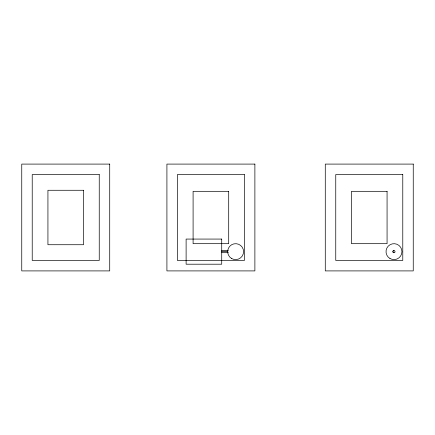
<?xml version="1.0" encoding="UTF-8"?>
<svg xmlns="http://www.w3.org/2000/svg" width="435" height="435" viewBox="0 0 435 435"><rect width="100%" height="100%" fill="white"/><g stroke="black" fill="none" stroke-linecap="round" stroke-linejoin="round"><path stroke-width="0.65" d="M221.719 250.593L228.337 250.593M393.115 250.593L393.979 250.593A2.061 1.457 -90 0 0 393.724 250.625M221.719 251.642L227.342 251.642M221.719 252.686L228.337 252.686M393.115 252.686L393.979 252.686A2.061 1.457 90 0 1 393.724 252.653M392.952 251.908A1.12 0.788 -90 0 1 392.892 251.653A1.12 0.788 90 0 1 392.952 251.376M109.718 164.093L21.75 164.093L21.75 270.907L109.718 270.907L109.718 164.093M254.883 164.093L166.915 164.093L166.915 270.907L254.883 270.907L254.883 164.093M413.25 164.093L325.282 164.093L325.282 270.907L413.25 270.907L413.25 164.093M99.245 174.565L32.223 174.565L32.223 260.434L99.245 260.434L99.245 174.565M244.41 174.565L177.388 174.565L177.388 260.434L244.41 260.434L244.41 174.565M402.777 174.565L335.755 174.565L335.755 260.434L402.777 260.434L402.777 174.565M83.536 190.274L47.932 190.274L47.932 244.726L83.536 244.726L83.536 190.274M228.701 191.318L193.096 191.318L193.096 243.682L228.701 243.682L228.701 191.318M387.068 191.318L351.464 191.318L351.464 243.682L387.068 243.682L387.068 191.318M221.719 239.071L186.115 239.071L186.115 264.208L221.719 264.208L221.719 239.071M389.999 258.531A7.96 7.96 0 0 0 401.94 251.642A7.96 7.96 0 0 0 389.999 244.747A7.96 7.96 0 0 0 389.999 258.531M393.457 252.545A1.049 1.049 0 0 0 395.029 251.642A1.049 1.049 0 0 0 393.457 250.734A1.049 1.049 0 0 0 393.457 252.545M231.637 258.531A7.96 7.96 0 0 0 243.573 251.642A7.96 7.96 0 0 0 231.637 244.747A7.96 7.96 0 0 0 231.637 258.531"/></g></svg>
